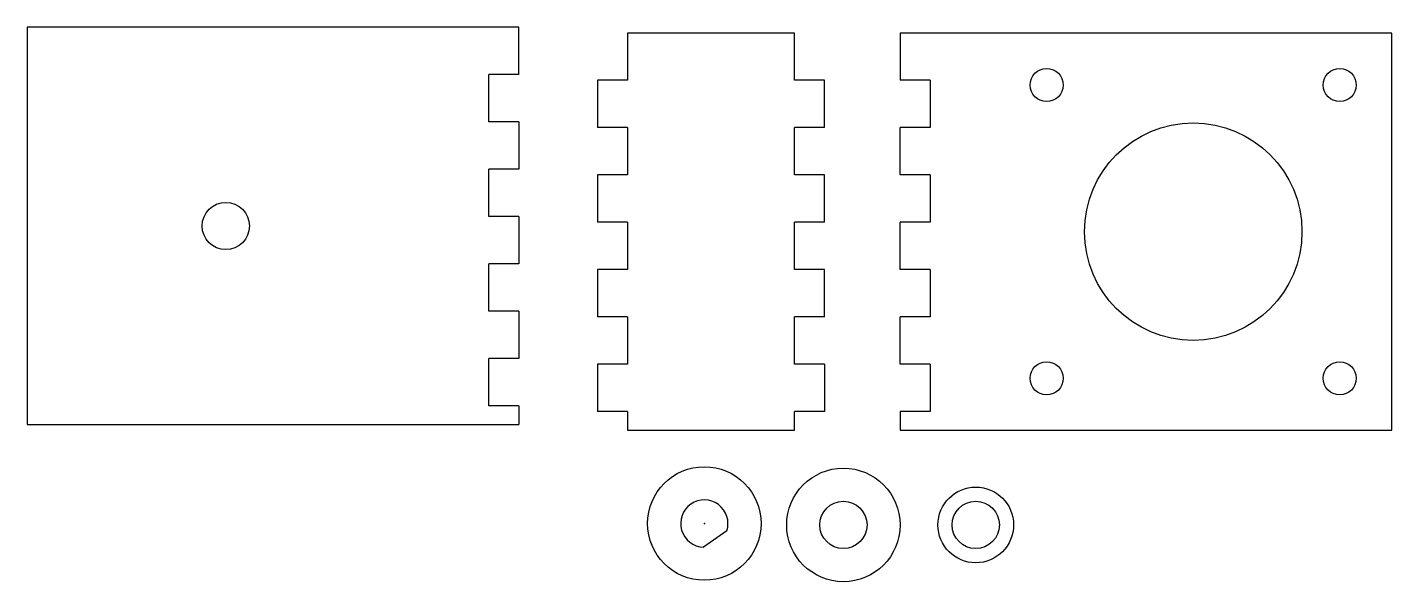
# Model space of a CAD drawing. Header units: millimetres. Extents: x -14 to 130, y 54 to 113.
import ezdxf

# ---------------------------------------------------------------- set-up
doc = ezdxf.new("R2010")
doc.units = ezdxf.units.MM
doc.layers.get('0').update_dxf_attribs({"lineweight": 25, "true_color": 0xffffff})

msp = doc.modelspace()

# ---------------------------------------------------------------- linework, layer by layer
for p, q in [((37.67, 112.6), (-14.33, 112.6)), ((-14.33, 112.6), (-14.33, 70.6)), ((37.67, 107.6), (37.67, 112.6)), ((66.83, 112), (49.17, 112)), ((49.17, 112), (49.17, 107)), ((66.83, 107), (66.83, 112)), ((130, 112), (78, 112)), ((78, 112), (78, 107)), ((130, 70), (130, 112)), ((37.67, 107.6), (34.5, 107.6)), ((34.5, 102.6), (34.5, 107.6)), ((46, 107), (46, 102)), ((49.17, 107), (46, 107)), ((70, 107), (66.83, 107)), ((70, 102), (70, 107)), ((81.17, 107), (78, 107)), ((81.17, 107), (81.17, 102)), ((37.67, 102.6), (34.5, 102.6)), ((37.67, 102.6), (37.67, 97.6)), ((49.17, 102), (46, 102)), ((49.17, 102), (49.17, 97)), ((70, 102), (66.83, 102)), ((66.83, 97), (66.83, 102)), ((81.17, 102), (78, 102)), ((78, 97), (78, 102)), ((37.67, 97.6), (34.5, 97.6)), ((34.5, 92.6), (34.5, 97.6)), ((49.17, 97), (46, 97)), ((46, 97), (46, 92)), ((70, 97), (66.83, 97)), ((70, 92), (70, 97)), ((81.17, 97), (78, 97)), ((81.17, 97), (81.17, 92)), ((37.67, 92.6), (34.5, 92.6)), ((37.67, 92.6), (37.67, 87.6)), ((49.17, 92), (46, 92)), ((49.17, 92), (49.17, 87)), ((70, 92), (66.83, 92)), ((66.83, 87), (66.83, 92)), ((81.17, 92), (78, 92)), ((78, 87), (78, 92)), ((37.67, 87.6), (34.5, 87.6)), ((34.5, 82.6), (34.5, 87.6)), ((49.17, 87), (46, 87)), ((46, 87), (46, 82)), ((70, 87), (66.83, 87)), ((70, 82), (70, 87)), ((81.17, 87), (78, 87)), ((81.17, 87), (81.17, 82)), ((37.67, 82.6), (34.5, 82.6)), ((37.67, 82.6), (37.67, 77.6)), ((49.17, 82), (46, 82)), ((49.17, 82), (49.17, 77)), ((70, 82), (66.83, 82)), ((66.83, 77), (66.83, 82)), ((81.17, 82), (78, 82)), ((78, 77), (78, 82)), ((37.67, 77.6), (34.5, 77.6)), ((34.5, 72.6), (34.5, 77.6)), ((49.17, 77), (46, 77)), ((46, 77), (46, 72)), ((70, 77), (66.83, 77)), ((70, 77), (70, 72)), ((81.17, 77), (78, 77)), ((81.17, 77), (81.17, 72)), ((37.67, 72.6), (34.5, 72.6)), ((37.67, 72.6), (37.67, 70.6)), ((49.17, 72), (46, 72)), ((49.17, 72), (49.17, 70)), ((70, 72), (66.83, 72)), ((66.83, 70), (66.83, 72)), ((81.17, 72), (78, 72)), ((78, 72), (78, 70)), ((-14.33, 70.6), (37.67, 70.6)), ((49.17, 70), (66.83, 70)), ((78, 70), (130, 70)), ((59.66, 59.37), (57.2, 57.65))]:
    msp.add_line(p, q)
for centre, radius in [((93.5, 106.5), 1.75), ((124.5, 106.5), 1.75), ((109, 91), 11.5), ((6.67, 91.6), 2.5), ((93.5, 75.5), 1.75), ((124.5, 75.5), 1.75), ((57.29, 60.15), 6), ((72, 60), 6), ((86, 60), 4), ((72, 60), 2.5), ((86, 60), 2.5)]:
    msp.add_circle(centre, radius)
msp.add_arc((57.29, 60.15), 2.5, 341.6878, 267.948)
msp.add_point((57.29, 60.15))

doc.saveas('drawing.dxf')
